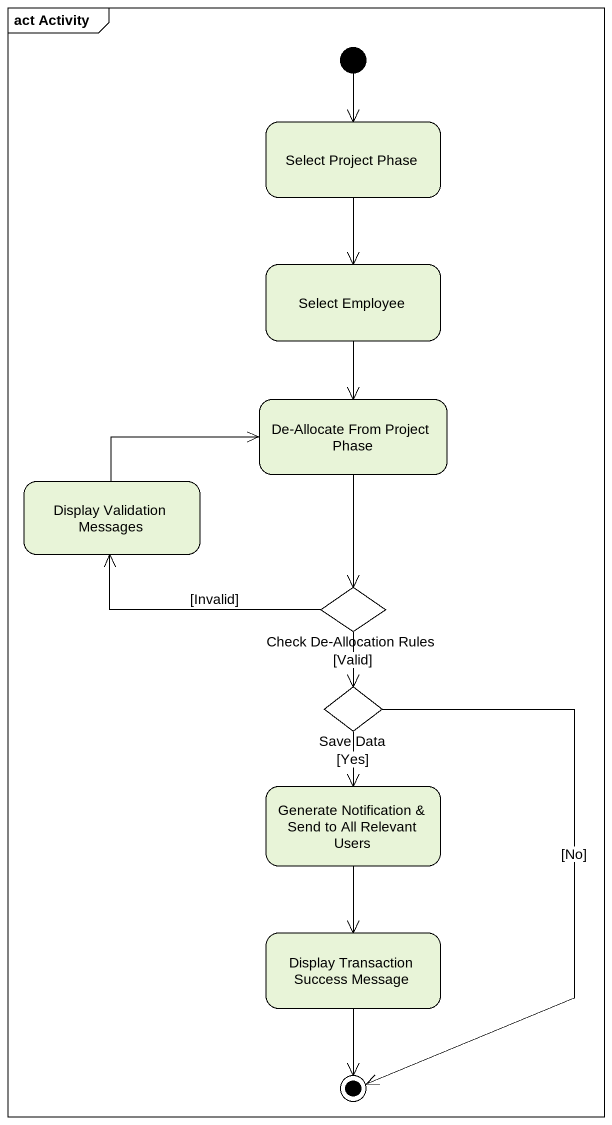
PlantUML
@startuml
mainframe act Activity
hide empty description
state "Select Project Phase" as Select_Project_Phase
state "Select Employee" as Select_Employee
state "De-Allocate From Project Phase" as De_Allocate_From_Project
state "Display Validation Messages" as Display_Validation_Messages
state "Check De-Allocation Rules" as Check_De_Allocation_Rules <<choice>>
state "Save Data" as Save_Data <<choice>>
state "Generate Notification & Send to All Relevant Users" as Generate_Notification_Send
state "Display Transaction Success Message" as Display_Transaction_Success
[*] --> Select_Project_Phase
Select_Project_Phase --> Select_Employee
Select_Employee --> De_Allocate_From_Project
De_Allocate_From_Project --> Check_De_Allocation_Rules
Display_Validation_Messages -right-> De_Allocate_From_Project
Check_De_Allocation_Rules -left-> Display_Validation_Messages : [Invalid]
Check_De_Allocation_Rules --> Save_Data : [Valid]
Save_Data --> Generate_Notification_Send : [Yes]
Generate_Notification_Send --> Display_Transaction_Success
Save_Data --> [*] : [No]
Display_Transaction_Success --> [*]
@enduml
